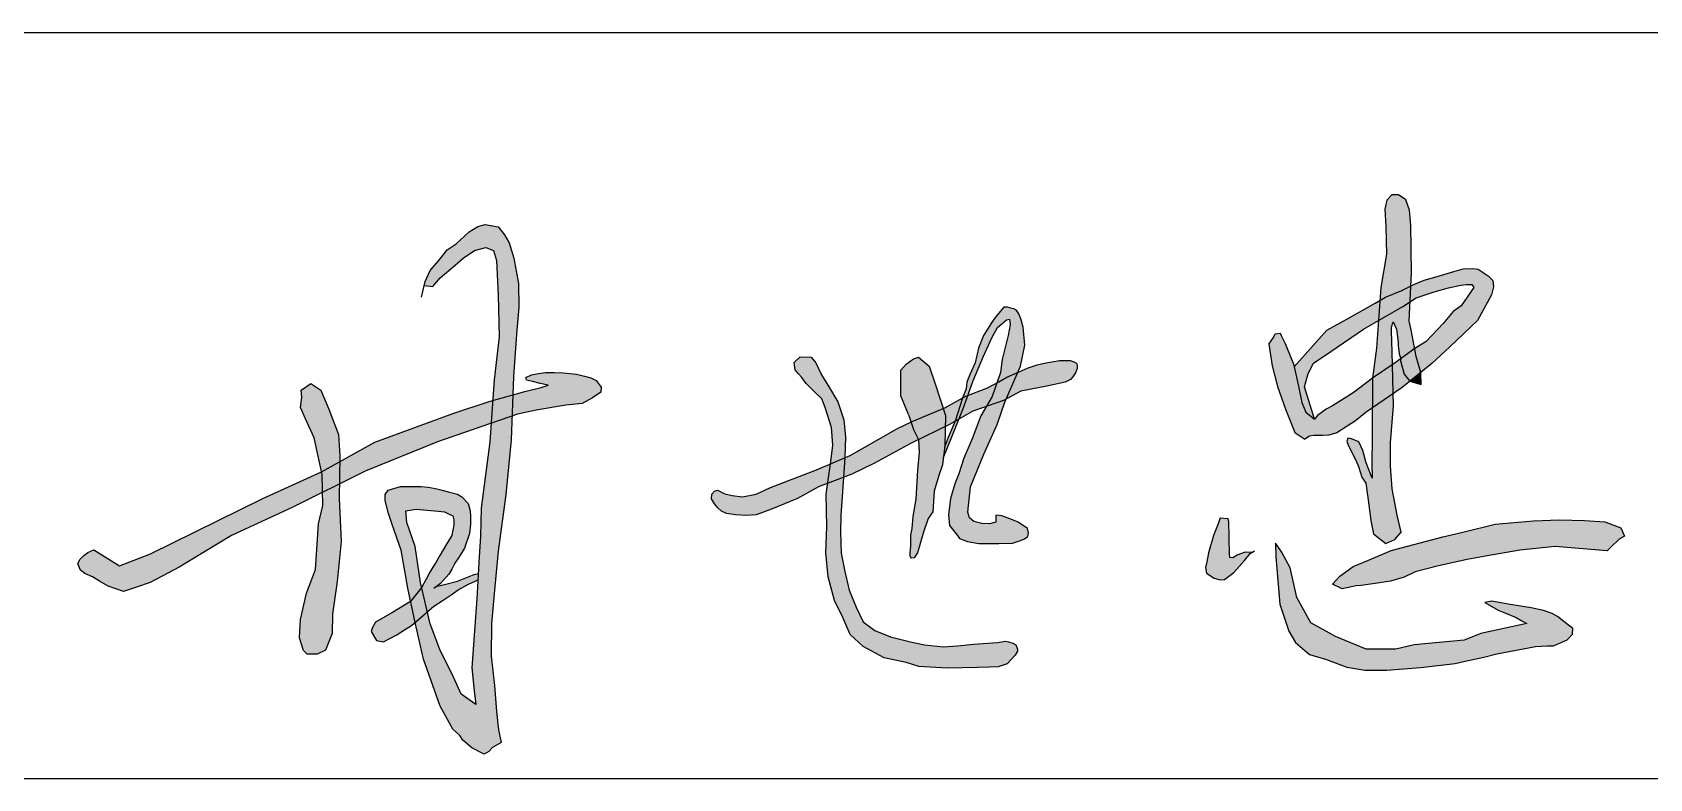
# Model space of a CAD drawing. Extents: x 9732137 to 18866768, y -962146 to 246094.
# Drawn here: x 9843884 to 9845293, y 111894 to 112544 of the extents above; entities that cross this region are included whole.
import ezdxf

# ---------------------------------------------------------------- set-up
doc = ezdxf.new("R2010")
doc.units = 0
doc.header["$LTSCALE"] = 1000
doc.layers.get('0').update_dxf_attribs({"linetype": 'CONTINUOUS'})
doc.layers.add('HATCH', color=254, linetype='CONTINUOUS')

msp = doc.modelspace()

# ---------------------------------------------------------------- hatches: boundary and pattern name
at = {"layer": 'HATCH'}
for points in [[(9845084.9, 112375.8), (9845083.9, 112388.8), (9845080.7, 112397.9), (9845074.4, 112402.1), (9845068.4, 112402.1), (9845064.2, 112397.5), (9845062.5, 112389.8), (9845063.2, 112374.7), (9845063.9, 112350.6), (9845059, 112321.5), (9845058.1, 112310.4), (9845062.8, 112313.1), (9845077.2, 112318.9), (9845085, 112322.7), (9845085.6, 112334.4)], [(9844305.7, 112280.9), (9844307.8, 112304.4), (9844307.6, 112325), (9844303.6, 112346.9), (9844299.3, 112360.5), (9844295.3, 112367.4), (9844289.7, 112374.4), (9844278.5, 112376.5), (9844272, 112374.6), (9844264.6, 112370.1), (9844253.1, 112359.4), (9844245.3, 112354.4), (9844238.1, 112345), (9844230.6, 112336.2), (9844226.3, 112326.6), (9844225.5, 112323.1), (9844232.9, 112322.4), (9844239.3, 112329.8), (9844252.4, 112340.9), (9844259.2, 112347), (9844269.3, 112353.7), (9844279.1, 112356.4), (9844285.8, 112353.7), (9844288.5, 112344.9), (9844289.9, 112314.9), (9844290.6, 112278.9), (9844286.2, 112241.1), (9844284.9, 112223), (9844302.7, 112228.1), (9844303.3, 112243.9)], [(9845156.4, 112327.5), (9845152.4, 112331.7), (9845143.6, 112337.4), (9845138.4, 112338), (9845130.7, 112337.7), (9845122.6, 112335.5), (9845108, 112331.1), (9845096.7, 112327.9), (9845087.7, 112324), (9845085, 112322.7), (9845084.3, 112309), (9845089.7, 112312.5), (9845105.2, 112317.8), (9845117.8, 112321.1), (9845128.6, 112323.4), (9845133.2, 112324.2), (9845138.1, 112324.1), (9845139.8, 112321.6), (9845128.8, 112305.6), (9845122, 112300.6), (9845113.3, 112290.2), (9845098.5, 112274.5), (9845088.4, 112268.5), (9845089.8, 112261.4), (9845093.6, 112247.6), (9845103.2, 112255.3), (9845119, 112269.9), (9845143.1, 112292.8), (9845155.4, 112315), (9845157.1, 112322)], [(9845085, 112322.7), (9845077.2, 112318.9), (9845062.8, 112313.1), (9845058.1, 112310.4), (9845056.9, 112292.7), (9845078.1, 112304.9), (9845084.3, 112309)], [(9845015.4, 112265.8), (9845043.7, 112285.2), (9845056.9, 112292.7), (9845058.1, 112310.4), (9845053.8, 112307.9), (9845029.3, 112294), (9845011.8, 112284.3), (9844983.4, 112252.3), (9844987.2, 112235.5), (9844990, 112221.4), (9844993.5, 112212.8), (9845001.1, 112206.7), (9844992.3, 112235.1), (9844995.6, 112246.7), (9845000.1, 112255.7)], [(9845084.3, 112309), (9845078.1, 112304.9), (9845056.9, 112292.7), (9845055.1, 112268.8), (9845051.6, 112242.4), (9845068.9, 112254.1), (9845068.6, 112265.4), (9845068.1, 112283.6), (9845068.2, 112286.9), (9845069.7, 112291.5), (9845072.5, 112285.1), (9845073.9, 112274), (9845074, 112271), (9845074.7, 112263.7), (9845076.2, 112259.5), (9845088.4, 112268.5), (9845085.3, 112284.5), (9845083.5, 112292.2)], [(9844712.8, 112261.6), (9844720, 112277.6), (9844724.9, 112286.7), (9844728.6, 112289.8), (9844732.7, 112293.3), (9844735.2, 112293.8), (9844736, 112289), (9844734.1, 112279.6), (9844728.9, 112258.9), (9844727.6, 112247.4), (9844724.5, 112238.7), (9844725.9, 112239.4), (9844732.9, 112243.4), (9844742.6, 112247.6), (9844745, 112252.9), (9844748.7, 112271.4), (9844747.1, 112287), (9844745.3, 112294.2), (9844743.5, 112298.6), (9844741.8, 112301.2), (9844739.8, 112302.6), (9844733.6, 112304.4), (9844730.5, 112304.4), (9844722.9, 112295.5), (9844719.7, 112290.7), (9844716.3, 112285.3), (9844712.6, 112279.6), (9844708.4, 112268.8), (9844705.5, 112255.9), (9844701.1, 112246.4), (9844698.1, 112238.9), (9844697.6, 112233.2), (9844694.4, 112225.2), (9844697.2, 112226.8), (9844699.1, 112227.5), (9844703.4, 112239.7)], [(9844982.7, 112255.1), (9844981.1, 112259), (9844975.6, 112272.6), (9844972, 112279.6), (9844971.3, 112281.8), (9844966.9, 112281.1), (9844965.3, 112278), (9844961.2, 112272.1), (9844964.3, 112253.4), (9844968.7, 112235.3), (9844975.9, 112215.4), (9844983.9, 112195.2), (9844992.6, 112189.4), (9844996.8, 112192), (9845000.4, 112192.5), (9845003, 112192.7), (9845008, 112192.7), (9845013.5, 112192.8), (9845020.6, 112194.8), (9845036.7, 112205.3), (9845046.1, 112213), (9845051.4, 112216.6), (9845051.6, 112242.4), (9845035.7, 112230.2), (9845023.8, 112222.8), (9845016.8, 112218.5), (9845011.2, 112215.4), (9845003.8, 112210.1), (9845001.1, 112206.7), (9844993.5, 112212.8), (9844990, 112221.4), (9844987.2, 112235.5)], [(9845089.8, 112261.4), (9845088.4, 112268.5), (9845088.4, 112268.5), (9845076.2, 112259.5), (9845076, 112257.5), (9845079.3, 112246), (9845084.2, 112240), (9845093.6, 112247.6)], [(9844591, 112206.1), (9844585.9, 112221.8), (9844578.4, 112234), (9844571.4, 112245.5), (9844566.7, 112255.9), (9844562.5, 112260.8), (9844552.9, 112261.2), (9844547.6, 112256.3), (9844548.7, 112249.7), (9844551.6, 112246.3), (9844554.4, 112243.2), (9844558.2, 112238), (9844565.1, 112230.8), (9844571.8, 112224.6), (9844574.8, 112217.1), (9844580.2, 112199.5), (9844581.5, 112184.3), (9844579.6, 112169.9), (9844579.3, 112167.9), (9844592, 112173.3), (9844592.5, 112191.2)], [(9844670.5, 112237.5), (9844665.2, 112253.1), (9844656, 112260.7), (9844651.6, 112259.5), (9844645.2, 112254.7), (9844640.8, 112249.5), (9844640.8, 112241.1), (9844640.8, 112227), (9844647.2, 112211), (9844649.5, 112204.3), (9844650.5, 112204.8), (9844677.5, 112216.2)], [(9844783.8, 112238.9), (9844788.5, 112241.4), (9844790.6, 112243.7), (9844792.8, 112247.2), (9844794.3, 112251), (9844794.3, 112253.8), (9844793.9, 112254.9), (9844792.9, 112256.2), (9844788.3, 112257.8), (9844778.9, 112257.8), (9844773.9, 112257.1), (9844766.9, 112255.8), (9844759.3, 112254.1), (9844751.6, 112251.4), (9844743.9, 112248.1), (9844742.6, 112247.6), (9844732.4, 112224.4), (9844745.2, 112231.2), (9844767.9, 112235.5)], [(9845068.9, 112254.1), (9845051.6, 112242.4), (9845051.4, 112216.6), (9845069.6, 112229.1)], [(9845079.3, 112246), (9845076, 112257.5), (9845076.2, 112259.5), (9845070.6, 112255.3), (9845068.9, 112254.1), (9845069.6, 112229.1), (9845077.4, 112234.4), (9845084.2, 112240)], [(9844150.7, 112193.4), (9844142.3, 112215.5), (9844135.3, 112232.2), (9844126.5, 112237.8), (9844118.3, 112232.2), (9844118.9, 112225.9), (9844117.7, 112217.1), (9844122, 112207.2), (9844129.5, 112190.7), (9844132.4, 112177.3), (9844136, 112161), (9844151.9, 112169.8), (9844152, 112174.9)], [(9844372, 112225.3), (9844379.4, 112230.4), (9844379.6, 112234.7), (9844375.3, 112240.5), (9844370.7, 112242.8), (9844365, 112244.2), (9844358.2, 112245.9), (9844346.6, 112247.1), (9844338.6, 112247.5), (9844331, 112247.5), (9844325, 112246.5), (9844318.8, 112245.3), (9844314, 112243.2), (9844314.5, 112240.7), (9844319.6, 112239.5), (9844326.4, 112237.8), (9844333.4, 112236.4), (9844327.2, 112234.5), (9844313, 112231), (9844302.7, 112228.1), (9844302, 112209.7), (9844306.6, 112211.3), (9844322.9, 112214.6), (9844348.7, 112218.9), (9844362.9, 112220.5)], [(9844720.3, 112226.6), (9844724.5, 112238.7), (9844715.6, 112233.8), (9844699.1, 112227.5), (9844695.6, 112217.7), (9844691.4, 112206.9), (9844703.3, 112213.7), (9844715.3, 112218)], [(9844742.6, 112247.6), (9844732.9, 112243.4), (9844725.9, 112239.4), (9844724.5, 112238.7), (9844720.3, 112226.6), (9844715.3, 112218), (9844730, 112223.1), (9844732.4, 112224.4)], [(9845093.6, 112247.6), (9845084.2, 112240), (9845094, 112236.9)], [(9844236.9, 112187.1), (9844283.6, 112203.3), (9844284.9, 112223), (9844282, 112222.1), (9844251.3, 112212.1), (9844182.4, 112186.7), (9844151.9, 112169.8), (9844151.6, 112150.4), (9844173.9, 112161.5)], [(9844302.7, 112228.1), (9844284.9, 112223), (9844283.6, 112203.3), (9844302, 112209.7)], [(9844694.4, 112225.2), (9844678.9, 112216.8), (9844677.5, 112216.2), (9844679.6, 112210), (9844679.3, 112200.4), (9844683.1, 112202.2), (9844688.1, 112205.1)], [(9844724.7, 112202.1), (9844731.2, 112221.6), (9844732.4, 112224.4), (9844730, 112223.1), (9844715.3, 112218), (9844710.5, 112209.7), (9844702.7, 112189.8), (9844695.6, 112172.9), (9844691.2, 112159.3), (9844687.7, 112150.5), (9844683.8, 112137.8), (9844682.2, 112123.6), (9844683.2, 112114.1), (9844689.9, 112105.5), (9844691.9, 112103), (9844698.7, 112100.3), (9844708.6, 112098.5), (9844715.2, 112098.4), (9844726.1, 112098.4), (9844737.9, 112098.8), (9844745, 112101.1), (9844748.5, 112102.7), (9844751.4, 112104.7), (9844751.9, 112107.8), (9844751.1, 112111.5), (9844743, 112117.2), (9844738, 112119), (9844728.6, 112122.5), (9844723.5, 112123.3), (9844723.5, 112119.4), (9844723.3, 112117), (9844718, 112115.7), (9844711.2, 112115.9), (9844704.2, 112117.8), (9844700.5, 112120.8), (9844698.9, 112125.9), (9844701.3, 112147.8), (9844713.1, 112176.4)], [(9844699.1, 112227.5), (9844697.2, 112226.8), (9844694.4, 112225.2), (9844688.1, 112205.1), (9844691.4, 112206.9), (9844695.6, 112217.7)], [(9845069.9, 112218.5), (9845069.6, 112229.1), (9845051.4, 112216.6), (9845051.2, 112189.8), (9845051.1, 112168.5), (9845051.2, 112155.5), (9845046, 112168.8), (9845043.1, 112179.5), (9845039.7, 112187), (9845034.8, 112189), (9845032.1, 112190.1), (9845030, 112190.4), (9845029.2, 112187.4), (9845030.9, 112182.9), (9845036.7, 112171.7), (9845039.4, 112165.7), (9845042.4, 112156.2), (9845045.8, 112151.2), (9845047.5, 112138.6), (9845050.2, 112118.6), (9845052.5, 112106.9), (9845063.1, 112098.5), (9845071.1, 112102.1), (9845076.6, 112108.5), (9845073.1, 112123.2), (9845068.6, 112146.1), (9845067.4, 112166), (9845067.4, 112186.1)], [(9844230.7, 112028.7), (9844228.2, 112039.2), (9844220.6, 112032.6), (9844217.4, 112029.8), (9844217.4, 112029.7), (9844224.9, 111997.9), (9844239.3, 111956.7), (9844250.3, 111936.7), (9844256.5, 111931.4), (9844259, 111927.3), (9844266.8, 111920.5), (9844277.7, 111914.9), (9844281.6, 111917.5), (9844285, 111920.7), (9844292.3, 111925.2), (9844290.1, 111936.1), (9844288.4, 111952.2), (9844286.5, 111974.9), (9844283.7, 112000.3), (9844284, 112028.8), (9844286.9, 112061), (9844289.7, 112091.8), (9844296.6, 112141.3), (9844301.2, 112188.9), (9844302, 112209.7), (9844283.6, 112203.3), (9844282.5, 112187.1), (9844275, 112129.3), (9844274.4, 112105), (9844273.4, 112086.8), (9844271.3, 112050.3), (9844269.3, 112022.4), (9844267, 111990.3), (9844269, 111970.1), (9844270.3, 111958.4), (9844257.6, 111967.3), (9844251.1, 111981.5), (9844239.1, 112006.2)], [(9844679.6, 112210), (9844677.5, 112216.2), (9844650.5, 112204.8), (9844649.5, 112204.3), (9844651.8, 112197.7), (9844656, 112189), (9844679.3, 112200.4)], [(9844649.8, 112185.9), (9844656, 112189), (9844651.8, 112197.7), (9844649.5, 112204.3), (9844637.8, 112198.6), (9844596.6, 112175.3), (9844592, 112173.3), (9844590.8, 112156.1), (9844597.9, 112158.8), (9844617.6, 112168.5)], [(9844678.9, 112183.7), (9844679.3, 112200.4), (9844656, 112189), (9844656.6, 112178.1), (9844655.1, 112162.3), (9844653.7, 112137.1), (9844651.1, 112122), (9844650.3, 112111.7), (9844649.2, 112105.8), (9844649, 112100.7), (9844649, 112096.3), (9844648.4, 112090.6), (9844648.5, 112087.8), (9844649, 112086.5), (9844649.7, 112085.8), (9844652.4, 112086), (9844655.3, 112090.3), (9844660.3, 112108.4), (9844664.4, 112120.4), (9844668.5, 112126), (9844669.7, 112144.1), (9844673.7, 112157.7), (9844676.9, 112166.9)], [(9844691.4, 112206.9), (9844688.1, 112205.1), (9844680.9, 112188.7), (9844678.7, 112182.2), (9844677.6, 112172.8), (9844685.8, 112192.9)], [(9844151.9, 112169.8), (9844136, 112161), (9844136.5, 112158.6), (9844136.9, 112143.1), (9844151.6, 112150.4)], [(9844569, 112147.9), (9844577, 112150.9), (9844579.3, 112167.9), (9844567.2, 112162.8), (9844527, 112147.3), (9844514.5, 112141.4), (9844502.7, 112139.3), (9844493.6, 112140.2), (9844487.4, 112141.8), (9844480.9, 112145.1), (9844478.2, 112144.2), (9844476.1, 112141.6), (9844475.8, 112137.3), (9844478.2, 112133.2), (9844481.2, 112129.5), (9844484.3, 112126.8), (9844488.7, 112124.6), (9844496.6, 112123.6), (9844505.7, 112123), (9844514.5, 112123.6), (9844528, 112128.4), (9844550.7, 112137.8)], [(9844592, 112173.3), (9844579.3, 112167.9), (9844577, 112150.9), (9844590.8, 112156.1)], [(9844057.5, 112105.5), (9844110.8, 112130.1), (9844136.9, 112143.1), (9844136.5, 112158.6), (9844136, 112161), (9844084.8, 112137.8), (9843986.9, 112089.4), (9843960, 112079.2), (9843937.6, 112092.9), (9843932.3, 112090.7), (9843928.8, 112088), (9843925.3, 112084.5), (9843923.5, 112080.8), (9843925.9, 112075.4), (9843929.8, 112072.3), (9843936.4, 112069.6), (9843942.4, 112065.7), (9843950.1, 112061.4), (9843963.5, 112056.7), (9843974.6, 112060.4), (9843986.6, 112064.7), (9844011.9, 112077.9)], [(9844588.2, 112108.7), (9844588.5, 112122.8), (9844589.9, 112143.4), (9844590.8, 112156.1), (9844577, 112150.9), (9844575.7, 112141.4), (9844576.2, 112112.9), (9844575.3, 112090.5), (9844577.3, 112069.6), (9844583, 112048.8), (9844590, 112034), (9844596.5, 112019.3), (9844607.8, 112008.7), (9844626, 111999), (9844645.3, 111994.8), (9844656.4, 111991.4), (9844680.9, 111989.8), (9844707.5, 111990.5), (9844717.9, 111990.7), (9844725.4, 111991.2), (9844733.2, 111993.6), (9844740.4, 112001.2), (9844742.2, 112004.8), (9844742.2, 112006.5), (9844741, 112010.2), (9844738.2, 112011.6), (9844734.6, 112012.9), (9844731.8, 112013.4), (9844724.8, 112012.2), (9844704.3, 112010.8), (9844690, 112009.5), (9844677.8, 112008.4), (9844661.3, 112010.4), (9844649, 112013), (9844631.7, 112017.1), (9844617.9, 112022.7), (9844607.8, 112030.4), (9844601.8, 112043.1), (9844595.5, 112057.8), (9844591.9, 112074.2), (9844588.8, 112090.2)], [(9844152.9, 112100.4), (9844151.4, 112137.8), (9844151.6, 112150.4), (9844136.9, 112143.1), (9844137.2, 112131.6), (9844133.3, 112115.7), (9844130.8, 112076), (9844122.9, 112055.4), (9844117.7, 112032.2), (9844116.8, 112016.4), (9844120.2, 112005.2), (9844123.4, 112002), (9844132, 112002), (9844139.4, 112005.6), (9844145.1, 112020), (9844145.5, 112037), (9844149.6, 112065.4)], [(9844258.2, 112139.1), (9844254.5, 112141.4), (9844247.4, 112143.1), (9844241, 112145.1), (9844235.3, 112146.5), (9844228.8, 112147.5), (9844222.8, 112148.2), (9844213, 112148.2), (9844204.6, 112148.2), (9844194.1, 112145.1), (9844191.4, 112141.1), (9844191.4, 112136), (9844194.4, 112124.6), (9844197.5, 112115.2), (9844205.2, 112092.6), (9844211, 112059.6), (9844213.5, 112048), (9844223.2, 112060.4), (9844222.2, 112064.7), (9844217.6, 112095.9), (9844210.2, 112116.9), (9844209.4, 112126.9), (9844218.5, 112128.4), (9844237.6, 112126.7), (9844243, 112126.1), (9844247.2, 112124.1), (9844250.2, 112122.6), (9844251.3, 112119.1), (9844251.3, 112114.8), (9844249.6, 112105.4), (9844244.8, 112098), (9844239.1, 112088), (9844235.2, 112081.5), (9844233, 112077.8), (9844230.2, 112073.5), (9844227, 112067.4), (9844223.2, 112060.4), (9844228.2, 112039.2), (9844233.7, 112043.9), (9844240.9, 112048.7), (9844248.9, 112053.7), (9844255, 112058.2), (9844264.1, 112063.2), (9844272.3, 112066.9), (9844272.6, 112072.5), (9844268.9, 112071.5), (9844258.7, 112067.6), (9844254.3, 112065.8), (9844243.2, 112062.8), (9844236.8, 112061.4), (9844239.6, 112063.6), (9844246.7, 112071.7), (9844249.4, 112076.1), (9844252.1, 112081.5), (9844255.8, 112086.8), (9844260.5, 112094.6), (9844264.9, 112107.1), (9844265.6, 112115.5), (9844265.6, 112121.9), (9844265.3, 112126.9), (9844263.6, 112133.3)], [(9844940.1, 112083.7), (9844945.1, 112089.7), (9844946.9, 112090.9), (9844941.1, 112091.2), (9844933.8, 112088.7), (9844929.8, 112086.2), (9844927.1, 112086.7), (9844926.8, 112089.5), (9844926.8, 112093.3), (9844926.3, 112099), (9844926.3, 112103.3), (9844926.3, 112109.3), (9844926.1, 112112.8), (9844926.1, 112117.3), (9844925.6, 112120.4), (9844919, 112120.9), (9844917, 112115.6), (9844913.2, 112105.6), (9844908.7, 112090.5), (9844907.2, 112082.5), (9844906.2, 112077.7), (9844907, 112072.7), (9844913.7, 112068.4), (9844918.8, 112066.9), (9844922.8, 112067.2), (9844930.8, 112073.4)], [(9845109, 112079), (9845134, 112084.6), (9845150.2, 112087.6), (9845180.1, 112092.7), (9845210.7, 112095.8), (9845256, 112092), (9845259.3, 112095.3), (9845266.6, 112102.2), (9845271.2, 112105), (9845267.9, 112112.1), (9845253.9, 112117.4), (9845236.4, 112118.7), (9845214.2, 112119.2), (9845191.8, 112118.4), (9845158.4, 112115.4), (9845130.2, 112108.5), (9845112.8, 112104.2), (9845067.8, 112092.4), (9845048.2, 112084), (9845034.9, 112078.5), (9845023.2, 112070.1), (9845016.9, 112063), (9845025.3, 112058.9), (9845037.5, 112061.7), (9845041.6, 112061.9), (9845056.1, 112064), (9845067.3, 112065.8), (9845079.2, 112069.3), (9845088.9, 112073.9)], [(9844979.9, 112077.4), (9844972.3, 112091.4), (9844967.2, 112098.8), (9844967.5, 112087), (9844971, 112045.7), (9844978.6, 112022.2), (9844984.6, 112012.4), (9844996.6, 112001.8), (9845010.7, 111997.8), (9845029.2, 111990.9), (9845044.8, 111988.3), (9845063.7, 111988.1), (9845093.4, 111990.5), (9845123.5, 111994), (9845132.3, 111996), (9845148.7, 111999.4), (9845160, 112002.4), (9845193.5, 112008.7), (9845204.2, 112009.5), (9845209.2, 112009.5), (9845221.3, 112014.7), (9845226, 112019.6), (9845226.2, 112024.4), (9845219.9, 112029.4), (9845212.9, 112034.9), (9845208.2, 112037.7), (9845200.6, 112040.3), (9845189.9, 112042.5), (9845169.9, 112045.8), (9845155.6, 112048.4), (9845149.6, 112047), (9845161, 112040.5), (9845165.5, 112038.7), (9845176.8, 112034.1), (9845181.6, 112031.1), (9845186, 112028.8), (9845146, 112020.2), (9845131.4, 112014.2), (9845088, 112010.3), (9845071.8, 112006.4), (9845046.2, 112006.4), (9845019.3, 112017.4), (9844998, 112029.3), (9844985.8, 112051.4)], [(9844223.2, 112060.4), (9844213.5, 112048), (9844217.4, 112029.8), (9844220.6, 112032.6), (9844228.2, 112039.2)], [(9844217.4, 112029.8), (9844213.5, 112048), (9844197.8, 112038.5), (9844183, 112030), (9844180.2, 112025.4), (9844179.3, 112021.8), (9844183.9, 112013.9), (9844190, 112012.9), (9844200.9, 112018.7), (9844208.3, 112023.3), (9844214.3, 112027.2)]]:
    msp.add_hatch(color=256, dxfattribs=at).paths.add_polyline_path(points)

# ---------------------------------------------------------------- linework, layer by layer
for p, q in [((9842156.8, 112543.7), (9853156.8, 112543.7)), ((9842156.8, 111893.7), (9847656.8, 111893.7))]:
    msp.add_line(p, q)
for points in [[(9845076, 112257.5), (9845079.3, 112246), (9845084.2, 112240), (9845094, 112236.9), (9845093.6, 112247.6), (9845089.8, 112261.4), (9845085.3, 112284.5), (9845083.5, 112292.2), (9845085.6, 112334.4), (9845084.9, 112375.8), (9845083.9, 112388.8), (9845080.7, 112397.9), (9845074.4, 112402.1), (9845068.4, 112402.1), (9845064.2, 112397.5), (9845062.5, 112389.8), (9845063.2, 112374.7), (9845063.9, 112350.6), (9845059, 112321.5), (9845055.1, 112268.8), (9845051.6, 112242.4), (9845051.2, 112189.8), (9845051.1, 112168.5), (9845051.2, 112155.5), (9845046, 112168.8), (9845043.1, 112179.5), (9845039.7, 112187)], [(9844223.1, 112313.2), (9844226.3, 112326.6), (9844230.6, 112336.2), (9844238.1, 112345), (9844245.3, 112354.4), (9844253.1, 112359.4), (9844264.6, 112370.1), (9844272, 112374.6), (9844278.5, 112376.5), (9844289.7, 112374.4), (9844295.3, 112367.4), (9844299.3, 112360.5), (9844303.6, 112346.9), (9844307.6, 112325), (9844307.8, 112304.4), (9844305.7, 112280.9), (9844303.3, 112243.9), (9844301.2, 112188.9), (9844296.6, 112141.3), (9844289.7, 112091.8), (9844286.9, 112061), (9844284, 112028.8), (9844283.7, 112000.3), (9844286.5, 111974.9), (9844288.4, 111952.2), (9844290.1, 111936.1), (9844292.3, 111925.2), (9844285, 111920.7), (9844281.6, 111917.5), (9844277.7, 111914.9), (9844266.8, 111920.5), (9844259, 111927.3), (9844256.5, 111931.4), (9844250.3, 111936.7), (9844239.3, 111956.7), (9844224.9, 111997.9), (9844217.4, 112029.7), (9844211, 112059.6), (9844205.2, 112092.6), (9844197.5, 112115.2), (9844194.4, 112124.6), (9844191.4, 112136), (9844191.4, 112141.1), (9844194.1, 112145.1), (9844194.1, 112145.1), (9844204.6, 112148.2), (9844213, 112148.2), (9844213, 112148.2), (9844222.8, 112148.2), (9844228.8, 112147.5), (9844235.3, 112146.5), (9844241, 112145.1), (9844247.4, 112143.1), (9844254.5, 112141.4), (9844258.2, 112139.1), (9844263.6, 112133.3), (9844265.3, 112126.9), (9844265.6, 112121.9), (9844265.6, 112115.5), (9844264.9, 112107.1), (9844260.5, 112094.6), (9844255.8, 112086.8), (9844252.1, 112081.5), (9844249.4, 112076.1), (9844246.7, 112071.7), (9844246.7, 112071.7), (9844239.6, 112063.6), (9844233.9, 112059.2)], [(9844225.5, 112323.1), (9844232.9, 112322.4), (9844232.9, 112322.4), (9844239.3, 112329.8), (9844252.4, 112340.9), (9844259.2, 112347), (9844269.3, 112353.7), (9844279.1, 112356.4), (9844279.1, 112356.4), (9844285.8, 112353.7), (9844288.5, 112344.9), (9844289.9, 112314.9), (9844290.6, 112278.9), (9844286.2, 112241.1), (9844282.5, 112187.1), (9844275, 112129.3), (9844274.4, 112105), (9844273.4, 112086.8), (9844271.3, 112050.3), (9844269.3, 112022.4), (9844267, 111990.3), (9844269, 111970.1), (9844270.3, 111958.4), (9844270.3, 111958.4), (9844257.6, 111967.3), (9844251.1, 111981.5), (9844239.1, 112006.2), (9844230.7, 112028.7), (9844222.2, 112064.7), (9844217.6, 112095.9), (9844210.2, 112116.9), (9844209.4, 112126.9), (9844209.4, 112126.9), (9844218.5, 112128.4), (9844237.6, 112126.7), (9844237.6, 112126.7), (9844243, 112126.1), (9844247.2, 112124.1), (9844250.2, 112122.6), (9844251.3, 112119.1), (9844251.3, 112114.8), (9844249.6, 112105.4), (9844244.8, 112098), (9844239.1, 112088), (9844235.2, 112081.5), (9844233, 112077.8), (9844230.2, 112073.5), (9844227, 112067.4), (9844223.2, 112060.4), (9844213.5, 112048), (9844197.8, 112038.5), (9844183, 112030), (9844180.2, 112025.4), (9844179.3, 112021.8), (9844183.9, 112013.9), (9844190, 112012.9), (9844200.9, 112018.7), (9844208.3, 112023.3), (9844214.3, 112027.2), (9844220.6, 112032.6), (9844233.7, 112043.9), (9844240.9, 112048.7), (9844248.9, 112053.7), (9844255, 112058.2), (9844264.1, 112063.2), (9844272.3, 112066.9)], [(9844983.4, 112252.3), (9845011.8, 112284.3), (9845029.3, 112294), (9845053.8, 112307.9), (9845062.8, 112313.1), (9845077.2, 112318.9), (9845087.7, 112324), (9845096.7, 112327.9), (9845108, 112331.1), (9845122.6, 112335.5), (9845130.7, 112337.7), (9845138.4, 112338), (9845143.6, 112337.4), (9845152.4, 112331.7), (9845156.4, 112327.5), (9845157.1, 112322), (9845155.4, 112315), (9845143.1, 112292.8), (9845119, 112269.9), (9845103.2, 112255.3), (9845077.4, 112234.4), (9845046.1, 112213), (9845036.7, 112205.3), (9845020.6, 112194.8), (9845013.5, 112192.8), (9845008, 112192.7), (9845003, 112192.7), (9845000.4, 112192.5), (9844996.8, 112192), (9844992.6, 112189.4)], [(9844961.2, 112272.1), (9844965.3, 112278), (9844966.9, 112281.1), (9844966.9, 112281.1), (9844971.3, 112281.8), (9844972, 112279.6), (9844975.6, 112272.6), (9844981.1, 112259), (9844982.7, 112255.1), (9844987.2, 112235.5), (9844990, 112221.4), (9844993.5, 112212.8), (9845001.1, 112206.7), (9844992.3, 112235.1), (9844995.6, 112246.7), (9845000.1, 112255.7), (9845015.4, 112265.8), (9845043.7, 112285.2), (9845078.1, 112304.9), (9845089.7, 112312.5), (9845105.2, 112317.8), (9845117.8, 112321.1), (9845128.6, 112323.4), (9845133.2, 112324.2), (9845138.1, 112324.1), (9845139.8, 112321.6), (9845128.8, 112305.6), (9845122, 112300.6), (9845113.3, 112290.2), (9845098.5, 112274.5), (9845088.4, 112268.5), (9845070.6, 112255.3), (9845051.6, 112242.4), (9845035.7, 112230.2), (9845023.8, 112222.8), (9845016.8, 112218.5), (9845011.2, 112215.4), (9845003.8, 112210.1), (9845001.1, 112206.7)], [(9844677.6, 112172.8), (9844685.8, 112192.9), (9844695.6, 112217.7), (9844703.4, 112239.7), (9844712.8, 112261.6), (9844720, 112277.6), (9844724.9, 112286.7), (9844728.6, 112289.8), (9844732.7, 112293.3), (9844735.2, 112293.8), (9844736, 112289), (9844734.1, 112279.6), (9844728.9, 112258.9), (9844727.6, 112247.4), (9844720.3, 112226.6), (9844710.5, 112209.7), (9844702.7, 112189.8), (9844695.6, 112172.9), (9844691.2, 112159.3), (9844687.7, 112150.5), (9844683.8, 112137.8), (9844682.2, 112123.6), (9844683.2, 112114.1), (9844689.9, 112105.5), (9844691.9, 112103), (9844698.7, 112100.3), (9844708.6, 112098.5), (9844715.2, 112098.4), (9844726.1, 112098.4), (9844737.9, 112098.8), (9844745, 112101.1), (9844748.5, 112102.7), (9844751.4, 112104.7), (9844751.9, 112107.8), (9844751.1, 112111.5), (9844743, 112117.2), (9844738, 112119), (9844728.6, 112122.5), (9844723.5, 112123.3), (9844723.5, 112119.4), (9844723.3, 112117), (9844718, 112115.7), (9844711.2, 112115.9), (9844704.2, 112117.8), (9844700.5, 112120.8), (9844698.9, 112125.9), (9844701.3, 112147.8), (9844713.1, 112176.4), (9844724.7, 112202.1), (9844731.2, 112221.6), (9844745, 112252.9), (9844748.7, 112271.4), (9844747.1, 112287), (9844745.3, 112294.2), (9844743.5, 112298.6), (9844741.8, 112301.2), (9844739.8, 112302.6), (9844733.6, 112304.4), (9844730.5, 112304.4), (9844722.9, 112295.5), (9844719.7, 112290.7), (9844716.3, 112285.3), (9844712.6, 112279.6), (9844708.4, 112268.8), (9844705.5, 112255.9), (9844701.1, 112246.4), (9844698.1, 112238.9), (9844697.6, 112233.2)], [(9845039.7, 112187), (9845034.8, 112189), (9845032.1, 112190.1), (9845030, 112190.4), (9845029.2, 112187.4), (9845030.9, 112182.9), (9845036.7, 112171.7), (9845039.4, 112165.7), (9845042.4, 112156.2), (9845045.8, 112151.2), (9845047.5, 112138.6), (9845050.2, 112118.6), (9845052.5, 112106.9), (9845063.1, 112098.5), (9845071.1, 112102.1), (9845076.6, 112108.5), (9845076.6, 112108.5), (9845073.1, 112123.2), (9845068.6, 112146.1), (9845067.4, 112166), (9845067.4, 112186.1), (9845069.9, 112218.5), (9845068.6, 112265.4), (9845068.1, 112283.6), (9845068.2, 112286.9), (9845069.7, 112291.5), (9845069.7, 112291.5), (9845072.5, 112285.1), (9845073.9, 112274), (9845074, 112271), (9845074.7, 112263.7), (9845076.2, 112259.5), (9845076, 112257.5)], [(9844961.2, 112272.1), (9844964.3, 112253.4), (9844968.7, 112235.3), (9844975.9, 112215.4), (9844983.9, 112195.2), (9844992.6, 112189.4)], [(9844792.9, 112256.2), (9844793.9, 112254.9), (9844794.3, 112253.8), (9844794.3, 112251), (9844792.8, 112247.2), (9844790.6, 112243.7), (9844788.5, 112241.4), (9844783.8, 112238.9), (9844767.9, 112235.5), (9844745.2, 112231.2), (9844730, 112223.1), (9844703.3, 112213.7), (9844683.1, 112202.2), (9844649.8, 112185.9), (9844617.6, 112168.5), (9844597.9, 112158.8), (9844569, 112147.9), (9844550.7, 112137.8), (9844528, 112128.4), (9844514.5, 112123.6), (9844505.7, 112123), (9844496.6, 112123.6), (9844488.7, 112124.6), (9844484.3, 112126.8), (9844481.2, 112129.5), (9844478.2, 112133.2), (9844475.8, 112137.3), (9844476.1, 112141.6), (9844478.2, 112144.2), (9844480.9, 112145.1)], [(9844480.9, 112145.1), (9844487.4, 112141.8), (9844493.6, 112140.2), (9844502.7, 112139.3), (9844514.5, 112141.4), (9844527, 112147.3), (9844567.2, 112162.8), (9844596.6, 112175.3), (9844637.8, 112198.6), (9844650.5, 112204.8), (9844678.9, 112216.8), (9844697.2, 112226.8), (9844715.6, 112233.8), (9844725.9, 112239.4), (9844732.9, 112243.4), (9844743.9, 112248.1), (9844751.6, 112251.4), (9844759.3, 112254.1), (9844766.9, 112255.8), (9844773.9, 112257.1), (9844778.9, 112257.8), (9844788.3, 112257.8), (9844788.3, 112257.8), (9844792.9, 112256.2)], [(9844548.7, 112249.7), (9844547.6, 112256.3), (9844552.9, 112261.2), (9844562.5, 112260.8), (9844566.7, 112255.9), (9844571.4, 112245.5), (9844578.4, 112234), (9844585.9, 112221.8), (9844591, 112206.1), (9844592.5, 112191.2), (9844592, 112173.3), (9844589.9, 112143.4), (9844588.5, 112122.8), (9844588.2, 112108.7), (9844588.8, 112090.2), (9844591.9, 112074.2), (9844595.5, 112057.8), (9844601.8, 112043.1), (9844607.8, 112030.4), (9844617.9, 112022.7), (9844631.7, 112017.1), (9844649, 112013), (9844661.3, 112010.4), (9844677.8, 112008.4), (9844690, 112009.5), (9844704.3, 112010.8), (9844724.8, 112012.2), (9844731.8, 112013.4), (9844734.6, 112012.9), (9844738.2, 112011.6), (9844741, 112010.2), (9844742.2, 112006.5), (9844742.2, 112004.8), (9844740.4, 112001.2), (9844733.2, 111993.6), (9844725.4, 111991.2), (9844717.9, 111990.7), (9844707.5, 111990.5), (9844680.9, 111989.8), (9844656.4, 111991.4), (9844645.3, 111994.8), (9844626, 111999), (9844607.8, 112008.7), (9844596.5, 112019.3), (9844590, 112034), (9844583, 112048.8), (9844577.3, 112069.6), (9844575.3, 112090.5), (9844576.2, 112112.9), (9844575.7, 112141.4), (9844579.6, 112169.9), (9844581.5, 112184.3), (9844580.2, 112199.5), (9844574.8, 112217.1), (9844571.8, 112224.6), (9844565.1, 112230.8), (9844558.2, 112238), (9844554.4, 112243.2), (9844551.6, 112246.3), (9844548.7, 112249.7)], [(9844647.2, 112211), (9844640.8, 112227), (9844640.8, 112241.1), (9844640.8, 112249.5), (9844645.2, 112254.7), (9844651.6, 112259.5), (9844656, 112260.7), (9844665.2, 112253.1), (9844670.5, 112237.5), (9844679.6, 112210), (9844678.9, 112183.7), (9844676.9, 112166.9), (9844673.7, 112157.7), (9844669.7, 112144.1), (9844668.5, 112126), (9844664.4, 112120.4), (9844660.3, 112108.4), (9844655.3, 112090.3), (9844652.4, 112086), (9844649.7, 112085.8)], [(9843937.6, 112092.9), (9843960, 112079.2), (9843986.9, 112089.4), (9844084.8, 112137.8), (9844136, 112161), (9844182.4, 112186.7), (9844251.3, 112212.1), (9844282, 112222.1), (9844313, 112231), (9844327.2, 112234.5), (9844333.4, 112236.4), (9844326.4, 112237.8), (9844319.6, 112239.5), (9844314.5, 112240.7), (9844314.5, 112240.7), (9844314, 112243.2), (9844318.8, 112245.3), (9844325, 112246.5), (9844331, 112247.5), (9844338.6, 112247.5), (9844346.6, 112247.1), (9844358.2, 112245.9), (9844365, 112244.2), (9844370.7, 112242.8), (9844375.3, 112240.5), (9844379.6, 112234.7), (9844379.4, 112230.4), (9844372, 112225.3), (9844362.9, 112220.5), (9844348.7, 112218.9), (9844322.9, 112214.6), (9844306.6, 112211.3), (9844236.9, 112187.1), (9844173.9, 112161.5), (9844110.8, 112130.1), (9844057.5, 112105.5), (9844011.9, 112077.9), (9843986.6, 112064.7), (9843974.6, 112060.4), (9843963.5, 112056.7), (9843950.1, 112061.4), (9843942.4, 112065.7), (9843936.4, 112069.6), (9843929.8, 112072.3), (9843925.9, 112075.4), (9843923.5, 112080.8), (9843925.3, 112084.5), (9843928.8, 112088), (9843932.3, 112090.7), (9843937.6, 112092.9)], [(9844118.3, 112232.2), (9844126.5, 112237.8), (9844135.3, 112232.2), (9844142.3, 112215.5), (9844150.7, 112193.4), (9844152, 112174.9), (9844151.4, 112137.8), (9844152.9, 112100.4), (9844149.6, 112065.4), (9844145.5, 112037), (9844145.1, 112020), (9844139.4, 112005.6), (9844132, 112002), (9844123.4, 112002), (9844120.2, 112005.2), (9844116.8, 112016.4), (9844117.7, 112032.2), (9844122.9, 112055.4), (9844130.8, 112076), (9844133.3, 112115.7), (9844137.2, 112131.6), (9844136.5, 112158.6), (9844132.4, 112177.3), (9844129.5, 112190.7), (9844122, 112207.2), (9844117.7, 112217.1), (9844118.9, 112225.9), (9844118.3, 112232.2)], [(9844697.6, 112233.2), (9844694.4, 112225.2), (9844688.1, 112205.1), (9844680.9, 112188.7), (9844678.7, 112182.2)], [(9844647.2, 112211), (9844651.8, 112197.7), (9844656, 112189), (9844656.6, 112178.1), (9844655.1, 112162.3), (9844653.7, 112137.1), (9844651.1, 112122), (9844650.3, 112111.7), (9844649.2, 112105.8), (9844649, 112100.7), (9844649, 112096.3), (9844648.4, 112090.6), (9844648.5, 112087.8)], [(9844919, 112120.9), (9844917, 112115.6), (9844913.2, 112105.6), (9844908.7, 112090.5), (9844907.2, 112082.5), (9844906.2, 112077.7), (9844907, 112072.7), (9844907, 112072.7), (9844913.7, 112068.4), (9844918.8, 112066.9), (9844922.8, 112067.2), (9844930.8, 112073.4), (9844940.1, 112083.7), (9844945.1, 112089.7), (9844948.7, 112092)], [(9844919, 112120.9), (9844925.6, 112120.4), (9844926.1, 112117.3), (9844926.1, 112112.8), (9844926.3, 112109.3), (9844926.3, 112103.3), (9844926.3, 112099), (9844926.8, 112093.3), (9844926.8, 112089.5), (9844927.1, 112086.7), (9844927.1, 112086.7), (9844929.8, 112086.2), (9844933.8, 112088.7), (9844941.1, 112091.2), (9844941.1, 112091.2), (9844946.9, 112090.9)], [(9845023.2, 112070.1), (9845034.9, 112078.5), (9845048.2, 112084), (9845067.8, 112092.4), (9845112.8, 112104.2), (9845130.2, 112108.5), (9845158.4, 112115.4), (9845191.8, 112118.4), (9845214.2, 112119.2), (9845236.4, 112118.7), (9845253.9, 112117.4), (9845267.9, 112112.1), (9845267.9, 112112.1), (9845271.2, 112105), (9845266.6, 112102.2), (9845259.3, 112095.3), (9845256, 112092), (9845256, 112092), (9845210.7, 112095.8), (9845180.1, 112092.7), (9845150.2, 112087.6), (9845134, 112084.6), (9845109, 112079), (9845088.9, 112073.9), (9845079.2, 112069.3), (9845067.3, 112065.8), (9845056.1, 112064), (9845041.6, 112061.9), (9845037.5, 112061.7), (9845025.3, 112058.9), (9845016.9, 112063), (9845023.2, 112070.1), (9845023.2, 112070.1)], [(9844967.2, 112098.8), (9844967.5, 112087), (9844971, 112045.7), (9844978.6, 112022.2), (9844984.6, 112012.4), (9844996.6, 112001.8), (9845010.7, 111997.8), (9845029.2, 111990.9), (9845044.8, 111988.3), (9845063.7, 111988.1), (9845093.4, 111990.5), (9845123.5, 111994), (9845132.3, 111996), (9845148.7, 111999.4), (9845160, 112002.4), (9845193.5, 112008.7), (9845204.2, 112009.5), (9845209.2, 112009.5), (9845221.3, 112014.7), (9845226, 112019.6), (9845226.2, 112024.4), (9845219.9, 112029.4), (9845212.9, 112034.9), (9845208.2, 112037.7), (9845200.6, 112040.3), (9845189.9, 112042.5), (9845169.9, 112045.8), (9845155.6, 112048.4), (9845149.6, 112047), (9845149.6, 112047), (9845149.6, 112047), (9845161, 112040.5), (9845165.5, 112038.7), (9845176.8, 112034.1), (9845181.6, 112031.1), (9845186, 112028.8), (9845146, 112020.2), (9845131.4, 112014.2), (9845088, 112010.3), (9845071.8, 112006.4), (9845046.2, 112006.4), (9845019.3, 112017.4), (9844998, 112029.3), (9844985.8, 112051.4), (9844979.9, 112077.4), (9844972.3, 112091.4), (9844967.2, 112098.8)], [(9844648.5, 112087.8), (9844649, 112086.5), (9844649.7, 112085.8)], [(9844236.8, 112061.4), (9844236.8, 112061.4), (9844243.2, 112062.8), (9844254.3, 112065.8), (9844258.7, 112067.6), (9844268.9, 112071.5), (9844272.6, 112072.5)]]:
    msp.add_lwpolyline(points)

doc.saveas('drawing.dxf')
